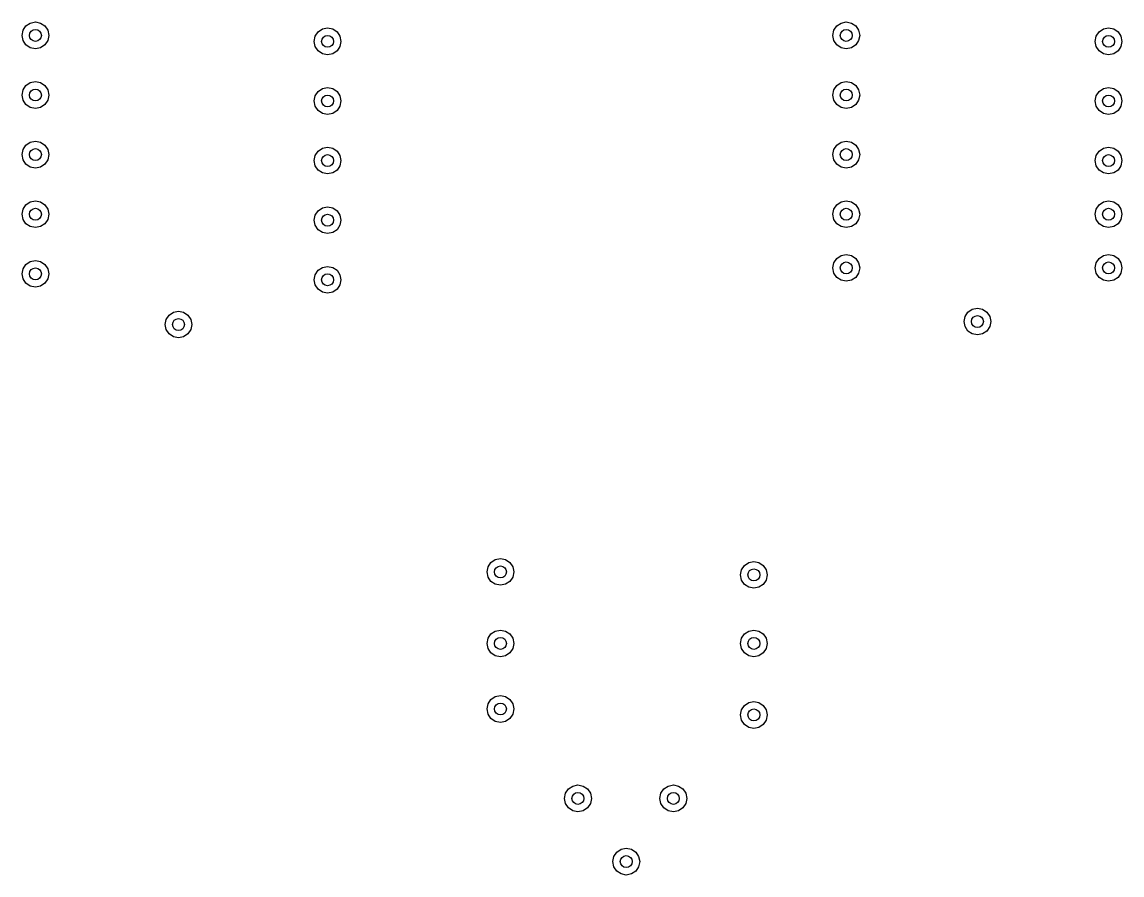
# Model space of a CAD drawing. Extents: x 97 to 314, y -170 to 213.
# Drawn here: x 223.28 to 241.72, y -77.08 to -62.77 of the extents above; entities that cross this region are included whole.
import ezdxf

# ---------------------------------------------------------------- set-up
doc = ezdxf.new("R2010")
doc.units = 0
doc.layers.add('BLACK', color=7, linetype='CONTINUOUS')

msp = doc.modelspace()

# ---------------------------------------------------------------- linework, layer by layer
at = {"layer": 'BLACK', "linetype": 'CONTINUOUS'}
for p, q in [((223.275, -63), (223.292, -62.9139)), ((223.292, -62.9139), (223.341, -62.8409)), ((223.341, -62.8409), (223.414, -62.7921)), ((223.414, -62.7921), (223.5, -62.775)), ((223.5, -62.775), (223.586, -62.7921)), ((223.586, -62.7921), (223.659, -62.8409)), ((223.659, -62.8409), (223.708, -62.9139)), ((223.708, -62.9139), (223.725, -63)), ((228.241, -62.9409), (228.314, -62.8921)), ((228.314, -62.8921), (228.4, -62.875)), ((228.4, -62.875), (228.486, -62.8921)), ((228.486, -62.8921), (228.559, -62.9409)), ((236.875, -63), (236.892, -62.9139)), ((236.892, -62.9139), (236.941, -62.8409)), ((236.941, -62.8409), (237.014, -62.7921)), ((237.014, -62.7921), (237.1, -62.775)), ((237.1, -62.775), (237.186, -62.7921)), ((237.186, -62.7921), (237.259, -62.8409)), ((237.259, -62.8409), (237.308, -62.9139)), ((237.308, -62.9139), (237.325, -63)), ((241.341, -62.9409), (241.414, -62.8921)), ((241.414, -62.8921), (241.5, -62.875)), ((241.5, -62.875), (241.586, -62.8921)), ((241.586, -62.8921), (241.659, -62.9409)), ((223.292, -63.0861), (223.275, -63)), ((223.341, -63.1591), (223.292, -63.0861)), ((223.708, -63.0861), (223.659, -63.1591)), ((223.725, -63), (223.708, -63.0861)), ((228.175, -63.1), (228.192, -63.0139)), ((228.192, -63.0139), (228.241, -62.9409)), ((228.559, -62.9409), (228.608, -63.0139)), ((228.608, -63.0139), (228.625, -63.1)), ((236.892, -63.0861), (236.875, -63)), ((236.941, -63.1591), (236.892, -63.0861)), ((237.308, -63.0861), (237.259, -63.1591)), ((237.325, -63), (237.308, -63.0861)), ((241.275, -63.1), (241.292, -63.0139)), ((241.292, -63.0139), (241.341, -62.9409)), ((241.659, -62.9409), (241.708, -63.0139)), ((241.708, -63.0139), (241.725, -63.1)), ((223.414, -63.2079), (223.341, -63.1591)), ((223.5, -63.225), (223.414, -63.2079)), ((223.586, -63.2079), (223.5, -63.225)), ((223.659, -63.1591), (223.586, -63.2079)), ((228.192, -63.1861), (228.175, -63.1)), ((228.241, -63.2591), (228.192, -63.1861)), ((228.314, -63.3079), (228.241, -63.2591)), ((228.559, -63.2591), (228.486, -63.3079)), ((228.608, -63.1861), (228.559, -63.2591)), ((228.625, -63.1), (228.608, -63.1861)), ((237.014, -63.2079), (236.941, -63.1591)), ((237.1, -63.225), (237.014, -63.2079)), ((237.186, -63.2079), (237.1, -63.225)), ((237.259, -63.1591), (237.186, -63.2079)), ((241.292, -63.1861), (241.275, -63.1)), ((241.341, -63.2591), (241.292, -63.1861)), ((241.414, -63.3079), (241.341, -63.2591)), ((241.659, -63.2591), (241.586, -63.3079)), ((241.708, -63.1861), (241.659, -63.2591)), ((241.725, -63.1), (241.708, -63.1861)), ((228.4, -63.325), (228.314, -63.3079)), ((228.486, -63.3079), (228.4, -63.325)), ((241.5, -63.325), (241.414, -63.3079)), ((241.586, -63.3079), (241.5, -63.325)), ((223.341, -63.8409), (223.414, -63.7921)), ((223.414, -63.7921), (223.5, -63.775)), ((223.5, -63.775), (223.586, -63.7921)), ((223.586, -63.7921), (223.659, -63.8409)), ((236.941, -63.8409), (237.014, -63.7921)), ((237.014, -63.7921), (237.1, -63.775)), ((237.1, -63.775), (237.186, -63.7921)), ((237.186, -63.7921), (237.259, -63.8409)), ((223.275, -64), (223.292, -63.9139)), ((223.292, -64.0861), (223.275, -64)), ((223.292, -63.9139), (223.341, -63.8409)), ((223.659, -63.8409), (223.708, -63.9139)), ((223.708, -63.9139), (223.725, -64)), ((223.725, -64), (223.708, -64.0861)), ((228.175, -64.1), (228.192, -64.0139)), ((228.192, -64.0139), (228.241, -63.9409)), ((228.241, -63.9409), (228.314, -63.8921)), ((228.314, -63.8921), (228.4, -63.875)), ((228.4, -63.875), (228.486, -63.8921)), ((228.486, -63.8921), (228.559, -63.9409)), ((228.559, -63.9409), (228.608, -64.0139)), ((228.608, -64.0139), (228.625, -64.1)), ((236.875, -64), (236.892, -63.9139)), ((236.892, -64.0861), (236.875, -64)), ((236.892, -63.9139), (236.941, -63.8409)), ((237.259, -63.8409), (237.308, -63.9139)), ((237.308, -63.9139), (237.325, -64)), ((237.325, -64), (237.308, -64.0861)), ((241.275, -64.1), (241.292, -64.0139)), ((241.292, -64.0139), (241.341, -63.9409)), ((241.341, -63.9409), (241.414, -63.8921)), ((241.414, -63.8921), (241.5, -63.875)), ((241.5, -63.875), (241.586, -63.8921)), ((241.586, -63.8921), (241.659, -63.9409)), ((241.659, -63.9409), (241.708, -64.0139)), ((241.708, -64.0139), (241.725, -64.1)), ((223.341, -64.1591), (223.292, -64.0861)), ((223.414, -64.2079), (223.341, -64.1591)), ((223.659, -64.1591), (223.586, -64.2079)), ((223.708, -64.0861), (223.659, -64.1591)), ((228.192, -64.1861), (228.175, -64.1)), ((228.241, -64.2591), (228.192, -64.1861)), ((228.608, -64.1861), (228.559, -64.2591)), ((228.625, -64.1), (228.608, -64.1861)), ((236.941, -64.1591), (236.892, -64.0861)), ((237.014, -64.2079), (236.941, -64.1591)), ((237.259, -64.1591), (237.186, -64.2079)), ((237.308, -64.0861), (237.259, -64.1591)), ((241.292, -64.1861), (241.275, -64.1)), ((241.341, -64.2591), (241.292, -64.1861)), ((241.708, -64.1861), (241.659, -64.2591)), ((241.725, -64.1), (241.708, -64.1861)), ((223.5, -64.225), (223.414, -64.2079)), ((223.586, -64.2079), (223.5, -64.225)), ((228.314, -64.3079), (228.241, -64.2591)), ((228.4, -64.325), (228.314, -64.3079)), ((228.486, -64.3079), (228.4, -64.325)), ((228.559, -64.2591), (228.486, -64.3079)), ((237.1, -64.225), (237.014, -64.2079)), ((237.186, -64.2079), (237.1, -64.225)), ((241.414, -64.3079), (241.341, -64.2591)), ((241.5, -64.325), (241.414, -64.3079)), ((241.586, -64.3079), (241.5, -64.325)), ((241.659, -64.2591), (241.586, -64.3079)), ((223.275, -65), (223.292, -64.9139)), ((223.292, -64.9139), (223.341, -64.8409)), ((223.341, -64.8409), (223.414, -64.7921)), ((223.414, -64.7921), (223.5, -64.775)), ((223.5, -64.775), (223.586, -64.7921)), ((223.586, -64.7921), (223.659, -64.8409)), ((223.659, -64.8409), (223.708, -64.9139)), ((223.708, -64.9139), (223.725, -65)), ((228.192, -65.0139), (228.241, -64.9409)), ((228.241, -64.9409), (228.314, -64.8921)), ((228.314, -64.8921), (228.4, -64.875)), ((228.4, -64.875), (228.486, -64.8921)), ((228.486, -64.8921), (228.559, -64.9409)), ((228.559, -64.9409), (228.608, -65.0139)), ((236.875, -65), (236.892, -64.9139)), ((236.892, -64.9139), (236.941, -64.8409)), ((236.941, -64.8409), (237.014, -64.7921)), ((237.014, -64.7921), (237.1, -64.775)), ((237.1, -64.775), (237.186, -64.7921)), ((237.186, -64.7921), (237.259, -64.8409)), ((237.259, -64.8409), (237.308, -64.9139)), ((237.308, -64.9139), (237.325, -65)), ((241.292, -65.0139), (241.341, -64.9409)), ((241.341, -64.9409), (241.414, -64.8921)), ((241.414, -64.8921), (241.5, -64.875)), ((241.5, -64.875), (241.586, -64.8921)), ((241.586, -64.8921), (241.659, -64.9409)), ((241.659, -64.9409), (241.708, -65.0139)), ((223.292, -65.0861), (223.275, -65)), ((223.341, -65.1591), (223.292, -65.0861)), ((223.708, -65.0861), (223.659, -65.1591)), ((223.725, -65), (223.708, -65.0861)), ((228.175, -65.1), (228.192, -65.0139)), ((228.192, -65.1861), (228.175, -65.1)), ((228.608, -65.0139), (228.625, -65.1)), ((228.625, -65.1), (228.608, -65.1861)), ((236.892, -65.0861), (236.875, -65)), ((236.941, -65.1591), (236.892, -65.0861)), ((237.308, -65.0861), (237.259, -65.1591)), ((237.325, -65), (237.308, -65.0861)), ((241.275, -65.1), (241.292, -65.0139)), ((241.292, -65.1861), (241.275, -65.1)), ((241.708, -65.0139), (241.725, -65.1)), ((241.725, -65.1), (241.708, -65.1861)), ((223.414, -65.2079), (223.341, -65.1591)), ((223.5, -65.225), (223.414, -65.2079)), ((223.586, -65.2079), (223.5, -65.225)), ((223.659, -65.1591), (223.586, -65.2079)), ((228.241, -65.2591), (228.192, -65.1861)), ((228.314, -65.3079), (228.241, -65.2591)), ((228.4, -65.325), (228.314, -65.3079)), ((228.486, -65.3079), (228.4, -65.325)), ((228.559, -65.2591), (228.486, -65.3079)), ((228.608, -65.1861), (228.559, -65.2591)), ((237.014, -65.2079), (236.941, -65.1591)), ((237.1, -65.225), (237.014, -65.2079)), ((237.186, -65.2079), (237.1, -65.225)), ((237.259, -65.1591), (237.186, -65.2079)), ((241.341, -65.2591), (241.292, -65.1861)), ((241.414, -65.3079), (241.341, -65.2591)), ((241.5, -65.325), (241.414, -65.3079)), ((241.586, -65.3079), (241.5, -65.325)), ((241.659, -65.2591), (241.586, -65.3079)), ((241.708, -65.1861), (241.659, -65.2591)), ((223.292, -65.9139), (223.341, -65.8409)), ((223.341, -65.8409), (223.414, -65.7921)), ((223.414, -65.7921), (223.5, -65.775)), ((223.5, -65.775), (223.586, -65.7921)), ((223.586, -65.7921), (223.659, -65.8409)), ((223.659, -65.8409), (223.708, -65.9139)), ((236.892, -65.9139), (236.941, -65.8409)), ((236.941, -65.8409), (237.014, -65.7921)), ((237.014, -65.7921), (237.1, -65.775)), ((237.1, -65.775), (237.186, -65.7921)), ((237.186, -65.7921), (237.259, -65.8409)), ((237.259, -65.8409), (237.308, -65.9139)), ((241.292, -65.9139), (241.341, -65.8409)), ((241.341, -65.8409), (241.414, -65.7921)), ((241.414, -65.7921), (241.5, -65.775)), ((241.5, -65.775), (241.586, -65.7921)), ((241.586, -65.7921), (241.659, -65.8409)), ((241.659, -65.8409), (241.708, -65.9139)), ((223.275, -66), (223.292, -65.9139)), ((223.292, -66.0861), (223.275, -66)), ((223.708, -65.9139), (223.725, -66)), ((223.725, -66), (223.708, -66.0861)), ((228.175, -66.1), (228.192, -66.0139)), ((228.192, -66.0139), (228.241, -65.9409)), ((228.241, -65.9409), (228.314, -65.8921)), ((228.314, -65.8921), (228.4, -65.875)), ((228.4, -65.875), (228.486, -65.8921)), ((228.486, -65.8921), (228.559, -65.9409)), ((228.559, -65.9409), (228.608, -66.0139)), ((228.608, -66.0139), (228.625, -66.1)), ((236.875, -66), (236.892, -65.9139)), ((236.892, -66.0861), (236.875, -66)), ((237.308, -65.9139), (237.325, -66)), ((237.325, -66), (237.308, -66.0861)), ((241.275, -66), (241.292, -65.9139)), ((241.292, -66.0861), (241.275, -66)), ((241.708, -65.9139), (241.725, -66)), ((241.725, -66), (241.708, -66.0861)), ((223.341, -66.1591), (223.292, -66.0861)), ((223.414, -66.2079), (223.341, -66.1591)), ((223.5, -66.225), (223.414, -66.2079)), ((223.586, -66.2079), (223.5, -66.225)), ((223.659, -66.1591), (223.586, -66.2079)), ((223.708, -66.0861), (223.659, -66.1591)), ((228.192, -66.1861), (228.175, -66.1)), ((228.241, -66.2591), (228.192, -66.1861)), ((228.608, -66.1861), (228.559, -66.2591)), ((228.625, -66.1), (228.608, -66.1861)), ((236.941, -66.1591), (236.892, -66.0861)), ((237.014, -66.2079), (236.941, -66.1591)), ((237.1, -66.225), (237.014, -66.2079)), ((237.186, -66.2079), (237.1, -66.225)), ((237.259, -66.1591), (237.186, -66.2079)), ((237.308, -66.0861), (237.259, -66.1591)), ((241.341, -66.1591), (241.292, -66.0861)), ((241.414, -66.2079), (241.341, -66.1591)), ((241.5, -66.225), (241.414, -66.2079)), ((241.586, -66.2079), (241.5, -66.225)), ((241.659, -66.1591), (241.586, -66.2079)), ((241.708, -66.0861), (241.659, -66.1591)), ((228.314, -66.3079), (228.241, -66.2591)), ((228.4, -66.325), (228.314, -66.3079)), ((228.486, -66.3079), (228.4, -66.325)), ((228.559, -66.2591), (228.486, -66.3079)), ((223.414, -66.7921), (223.5, -66.775)), ((223.5, -66.775), (223.586, -66.7921)), ((236.892, -66.8139), (236.941, -66.7409)), ((236.941, -66.7409), (237.014, -66.6921)), ((237.014, -66.6921), (237.1, -66.675)), ((237.1, -66.675), (237.186, -66.6921)), ((237.186, -66.6921), (237.259, -66.7409)), ((237.259, -66.7409), (237.308, -66.8139)), ((241.292, -66.8139), (241.341, -66.7409)), ((241.341, -66.7409), (241.414, -66.6921)), ((241.414, -66.6921), (241.5, -66.675)), ((241.5, -66.675), (241.586, -66.6921)), ((241.586, -66.6921), (241.659, -66.7409)), ((241.659, -66.7409), (241.708, -66.8139)), ((223.275, -67), (223.292, -66.9139)), ((223.292, -66.9139), (223.341, -66.8409)), ((223.341, -66.8409), (223.414, -66.7921)), ((223.586, -66.7921), (223.659, -66.8409)), ((223.659, -66.8409), (223.708, -66.9139)), ((223.708, -66.9139), (223.725, -67)), ((228.192, -67.0139), (228.241, -66.9409)), ((228.241, -66.9409), (228.314, -66.8921)), ((228.314, -66.8921), (228.4, -66.875)), ((228.4, -66.875), (228.486, -66.8921)), ((228.486, -66.8921), (228.559, -66.9409)), ((228.559, -66.9409), (228.608, -67.0139)), ((236.875, -66.9), (236.892, -66.8139)), ((236.892, -66.9861), (236.875, -66.9)), ((237.308, -66.8139), (237.325, -66.9)), ((237.325, -66.9), (237.308, -66.9861)), ((241.275, -66.9), (241.292, -66.8139)), ((241.292, -66.9861), (241.275, -66.9)), ((241.708, -66.8139), (241.725, -66.9)), ((241.725, -66.9), (241.708, -66.9861)), ((223.292, -67.0861), (223.275, -67)), ((223.341, -67.1591), (223.292, -67.0861)), ((223.708, -67.0861), (223.659, -67.1591)), ((223.725, -67), (223.708, -67.0861)), ((228.175, -67.1), (228.192, -67.0139)), ((228.192, -67.1861), (228.175, -67.1)), ((228.608, -67.0139), (228.625, -67.1)), ((228.625, -67.1), (228.608, -67.1861)), ((236.941, -67.0591), (236.892, -66.9861)), ((237.014, -67.1079), (236.941, -67.0591)), ((237.1, -67.125), (237.014, -67.1079)), ((237.186, -67.1079), (237.1, -67.125)), ((237.259, -67.0591), (237.186, -67.1079)), ((237.308, -66.9861), (237.259, -67.0591)), ((241.341, -67.0591), (241.292, -66.9861)), ((241.414, -67.1079), (241.341, -67.0591)), ((241.5, -67.125), (241.414, -67.1079)), ((241.586, -67.1079), (241.5, -67.125)), ((241.659, -67.0591), (241.586, -67.1079)), ((241.708, -66.9861), (241.659, -67.0591)), ((223.414, -67.2079), (223.341, -67.1591)), ((223.5, -67.225), (223.414, -67.2079)), ((223.586, -67.2079), (223.5, -67.225)), ((223.659, -67.1591), (223.586, -67.2079)), ((228.241, -67.2591), (228.192, -67.1861)), ((228.314, -67.3079), (228.241, -67.2591)), ((228.4, -67.325), (228.314, -67.3079)), ((228.486, -67.3079), (228.4, -67.325)), ((228.559, -67.2591), (228.486, -67.3079)), ((228.608, -67.1861), (228.559, -67.2591)), ((225.692, -67.7639), (225.741, -67.6909)), ((225.741, -67.6909), (225.814, -67.6421)), ((225.814, -67.6421), (225.9, -67.625)), ((225.9, -67.625), (225.986, -67.6421)), ((225.986, -67.6421), (226.059, -67.6909)), ((226.059, -67.6909), (226.108, -67.7639)), ((239.092, -67.7139), (239.141, -67.6409)), ((239.141, -67.6409), (239.214, -67.5921)), ((239.214, -67.5921), (239.3, -67.575)), ((239.3, -67.575), (239.386, -67.5921)), ((239.386, -67.5921), (239.459, -67.6409)), ((239.459, -67.6409), (239.508, -67.7139)), ((225.675, -67.85), (225.692, -67.7639)), ((225.692, -67.9361), (225.675, -67.85)), ((226.108, -67.7639), (226.125, -67.85)), ((226.125, -67.85), (226.108, -67.9361)), ((239.075, -67.8), (239.092, -67.7139)), ((239.092, -67.8861), (239.075, -67.8)), ((239.141, -67.9591), (239.092, -67.8861)), ((239.508, -67.8861), (239.459, -67.9591)), ((239.508, -67.7139), (239.525, -67.8)), ((239.525, -67.8), (239.508, -67.8861)), ((225.741, -68.0091), (225.692, -67.9361)), ((225.814, -68.0579), (225.741, -68.0091)), ((225.9, -68.075), (225.814, -68.0579)), ((225.986, -68.0579), (225.9, -68.075)), ((226.059, -68.0091), (225.986, -68.0579)), ((226.108, -67.9361), (226.059, -68.0091)), ((239.214, -68.0079), (239.141, -67.9591)), ((239.3, -68.025), (239.214, -68.0079)), ((239.386, -68.0079), (239.3, -68.025)), ((239.459, -67.9591), (239.386, -68.0079)), ((231.075, -72), (231.092, -71.9139)), ((231.092, -71.9139), (231.141, -71.8409)), ((231.141, -71.8409), (231.214, -71.7921)), ((231.214, -71.7921), (231.3, -71.775)), ((231.3, -71.775), (231.386, -71.7921)), ((231.386, -71.7921), (231.459, -71.8409)), ((231.459, -71.8409), (231.508, -71.9139)), ((231.508, -71.9139), (231.525, -72)), ((235.342, -71.9639), (235.391, -71.8909)), ((235.391, -71.8909), (235.464, -71.8421)), ((235.464, -71.8421), (235.55, -71.825)), ((235.55, -71.825), (235.636, -71.8421)), ((235.636, -71.8421), (235.709, -71.8909)), ((235.709, -71.8909), (235.758, -71.9639)), ((231.092, -72.0861), (231.075, -72)), ((231.141, -72.1591), (231.092, -72.0861)), ((231.508, -72.0861), (231.459, -72.1591)), ((231.525, -72), (231.508, -72.0861)), ((235.325, -72.05), (235.342, -71.9639)), ((235.342, -72.1361), (235.325, -72.05)), ((235.391, -72.2091), (235.342, -72.1361)), ((235.758, -72.1361), (235.709, -72.2091)), ((235.758, -71.9639), (235.775, -72.05)), ((235.775, -72.05), (235.758, -72.1361)), ((231.214, -72.2079), (231.141, -72.1591)), ((231.3, -72.225), (231.214, -72.2079)), ((231.386, -72.2079), (231.3, -72.225)), ((231.459, -72.1591), (231.386, -72.2079)), ((235.464, -72.2579), (235.391, -72.2091)), ((235.55, -72.275), (235.464, -72.2579)), ((235.636, -72.2579), (235.55, -72.275)), ((235.709, -72.2091), (235.636, -72.2579)), ((231.092, -73.1139), (231.141, -73.0409)), ((231.141, -73.0409), (231.214, -72.9921)), ((231.214, -72.9921), (231.3, -72.975)), ((231.3, -72.975), (231.386, -72.9921)), ((231.386, -72.9921), (231.459, -73.0409)), ((231.459, -73.0409), (231.508, -73.1139)), ((235.342, -73.1139), (235.391, -73.0409)), ((235.391, -73.0409), (235.464, -72.9921)), ((235.464, -72.9921), (235.55, -72.975)), ((235.55, -72.975), (235.636, -72.9921)), ((235.636, -72.9921), (235.709, -73.0409)), ((235.709, -73.0409), (235.758, -73.1139)), ((231.075, -73.2), (231.092, -73.1139)), ((231.092, -73.2861), (231.075, -73.2)), ((231.508, -73.1139), (231.525, -73.2)), ((231.525, -73.2), (231.508, -73.2861)), ((235.325, -73.2), (235.342, -73.1139)), ((235.342, -73.2861), (235.325, -73.2)), ((235.758, -73.1139), (235.775, -73.2)), ((235.775, -73.2), (235.758, -73.2861)), ((231.141, -73.3591), (231.092, -73.2861)), ((231.214, -73.4079), (231.141, -73.3591)), ((231.3, -73.425), (231.214, -73.4079)), ((231.386, -73.4079), (231.3, -73.425)), ((231.459, -73.3591), (231.386, -73.4079)), ((231.508, -73.2861), (231.459, -73.3591)), ((235.391, -73.3591), (235.342, -73.2861)), ((235.464, -73.4079), (235.391, -73.3591)), ((235.55, -73.425), (235.464, -73.4079)), ((235.636, -73.4079), (235.55, -73.425)), ((235.709, -73.3591), (235.636, -73.4079)), ((235.758, -73.2861), (235.709, -73.3591)), ((231.092, -74.2139), (231.141, -74.1409)), ((231.141, -74.1409), (231.214, -74.0921)), ((231.214, -74.0921), (231.3, -74.075)), ((231.3, -74.075), (231.386, -74.0921)), ((231.386, -74.0921), (231.459, -74.1409)), ((231.459, -74.1409), (231.508, -74.2139)), ((231.075, -74.3), (231.092, -74.2139)), ((231.092, -74.3861), (231.075, -74.3)), ((231.508, -74.2139), (231.525, -74.3)), ((231.525, -74.3), (231.508, -74.3861)), ((235.325, -74.4), (235.342, -74.3139)), ((235.342, -74.3139), (235.391, -74.2409)), ((235.391, -74.2409), (235.464, -74.1921)), ((235.464, -74.1921), (235.55, -74.175)), ((235.55, -74.175), (235.636, -74.1921)), ((235.636, -74.1921), (235.709, -74.2409)), ((235.709, -74.2409), (235.758, -74.3139)), ((235.758, -74.3139), (235.775, -74.4)), ((231.141, -74.4591), (231.092, -74.3861)), ((231.214, -74.5079), (231.141, -74.4591)), ((231.3, -74.525), (231.214, -74.5079)), ((231.386, -74.5079), (231.3, -74.525)), ((231.459, -74.4591), (231.386, -74.5079)), ((231.508, -74.3861), (231.459, -74.4591)), ((235.342, -74.4861), (235.325, -74.4)), ((235.391, -74.5591), (235.342, -74.4861)), ((235.758, -74.4861), (235.709, -74.5591)), ((235.775, -74.4), (235.758, -74.4861)), ((235.464, -74.6079), (235.391, -74.5591)), ((235.55, -74.625), (235.464, -74.6079)), ((235.636, -74.6079), (235.55, -74.625)), ((235.709, -74.5591), (235.636, -74.6079)), ((232.392, -75.7139), (232.441, -75.6409)), ((232.441, -75.6409), (232.514, -75.5921)), ((232.514, -75.5921), (232.6, -75.575)), ((232.6, -75.575), (232.686, -75.5921)), ((232.686, -75.5921), (232.759, -75.6409)), ((232.759, -75.6409), (232.808, -75.7139)), ((233.992, -75.7139), (234.041, -75.6409)), ((234.041, -75.6409), (234.114, -75.5921)), ((234.114, -75.5921), (234.2, -75.575)), ((234.2, -75.575), (234.286, -75.5921)), ((234.286, -75.5921), (234.359, -75.6409)), ((234.359, -75.6409), (234.408, -75.7139)), ((232.375, -75.8), (232.392, -75.7139)), ((232.392, -75.8861), (232.375, -75.8)), ((232.808, -75.7139), (232.825, -75.8)), ((232.825, -75.8), (232.808, -75.8861)), ((233.975, -75.8), (233.992, -75.7139)), ((233.992, -75.8861), (233.975, -75.8)), ((234.408, -75.7139), (234.425, -75.8)), ((234.425, -75.8), (234.408, -75.8861)), ((232.441, -75.9591), (232.392, -75.8861)), ((232.514, -76.0079), (232.441, -75.9591)), ((232.6, -76.025), (232.514, -76.0079)), ((232.686, -76.0079), (232.6, -76.025)), ((232.759, -75.9591), (232.686, -76.0079)), ((232.808, -75.8861), (232.759, -75.9591)), ((234.041, -75.9591), (233.992, -75.8861)), ((234.114, -76.0079), (234.041, -75.9591)), ((234.2, -76.025), (234.114, -76.0079)), ((234.286, -76.0079), (234.2, -76.025)), ((234.359, -75.9591), (234.286, -76.0079)), ((234.408, -75.8861), (234.359, -75.9591)), ((233.202, -76.7739), (233.251, -76.7009)), ((233.251, -76.7009), (233.324, -76.6521)), ((233.324, -76.6521), (233.41, -76.635)), ((233.41, -76.635), (233.496, -76.6521)), ((233.496, -76.6521), (233.569, -76.7009)), ((233.569, -76.7009), (233.618, -76.7739)), ((233.185, -76.86), (233.202, -76.7739)), ((233.202, -76.9461), (233.185, -76.86)), ((233.618, -76.7739), (233.635, -76.86)), ((233.635, -76.86), (233.618, -76.9461)), ((233.251, -77.0191), (233.202, -76.9461)), ((233.324, -77.0679), (233.251, -77.0191)), ((233.41, -77.085), (233.324, -77.0679)), ((233.496, -77.0679), (233.41, -77.085)), ((233.569, -77.0191), (233.496, -77.0679)), ((233.618, -76.9461), (233.569, -77.0191))]:
    msp.add_line(p, q, dxfattribs=at)
at = {"layer": 'BLACK'}
for centre in [(223.5, -63), (237.1, -63), (228.4, -63.1), (241.5, -63.1), (223.5, -64), (228.4, -64.1), (237.1, -64), (241.5, -64.1), (223.5, -65), (237.1, -65), (228.4, -65.1), (241.5, -65.1), (223.5, -66), (228.4, -66.1), (237.1, -66), (241.5, -66), (223.5, -67), (237.1, -66.9), (241.5, -66.9), (228.4, -67.1), (239.3, -67.8), (225.9, -67.85), (231.3, -72), (235.55, -72.05), (231.3, -73.2), (235.55, -73.2), (231.3, -74.3), (235.55, -74.4), (232.6, -75.8), (234.2, -75.8), (233.41, -76.86)]:
    msp.add_circle(centre, 0.1, dxfattribs=at)

doc.saveas('drawing.dxf')
